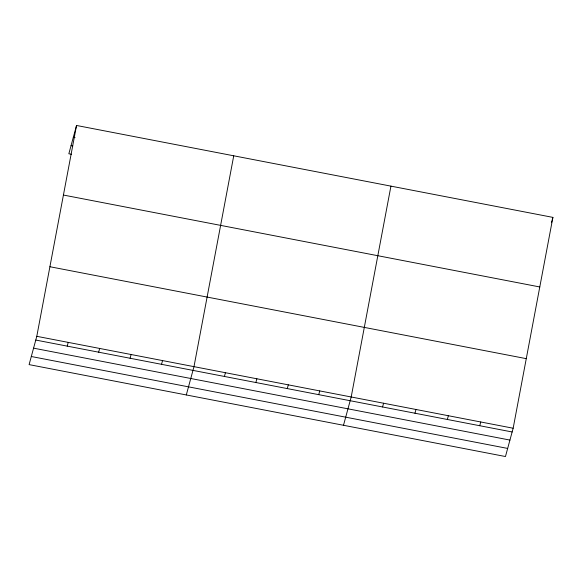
<?xml version="1.0" encoding="UTF-8"?>
<svg xmlns="http://www.w3.org/2000/svg" width="582" height="582" viewBox="0 0 582 582"><rect width="100%" height="100%" fill="white"/><g stroke="black" fill="none" stroke-linecap="round" stroke-linejoin="round"><path stroke-width="0.87" d="M36.79 336.316L76.54 125.465L552.9 217.384L513.157 428.228L505.46 456.535L29.1 364.616L36.79 336.316L513.157 428.228M233.738 155.801L193.988 366.645L186.298 394.952M390.937 186.131L351.193 396.975L343.496 425.282M76.54 125.465L68.843 153.772L71.47 154.274M67.214 346.123L68.232 342.383M98.656 352.19L99.668 348.443M130.092 358.257L131.11 354.511M161.534 364.325L162.553 360.578M224.412 376.452L225.43 372.713M255.854 382.519L256.873 378.78M287.29 388.587L288.308 384.848M318.732 394.654L319.751 390.915M382.563 406.971L383.582 403.231M414.959 413.22L415.977 409.481M447.354 419.469L448.366 415.73M479.743 425.718L480.761 421.979M551.445 222.746L551.882 221.124M552.085 220.374L552.9 217.384M73.317 137.316L75.063 137.65M71.048 145.667L72.794 146.002M63.423 195.043L539.783 286.962M49.907 266.731L526.266 358.65M35.771 340.055L512.138 431.975M33.574 348.16L509.934 440.079M31.304 356.511L507.664 448.431"/></g></svg>
